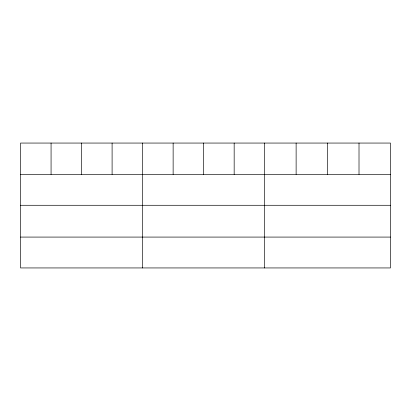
<?xml version="1.0" encoding="UTF-8"?>
<svg xmlns="http://www.w3.org/2000/svg" width="411" height="411" viewBox="0 0 411 411"><rect width="100%" height="100%" fill="white"/><g stroke="black" fill="none" stroke-linecap="round" stroke-linejoin="round"><path stroke-width="0.62" d="M390.45 205.284L390.45 143.059L20.55 143.059L20.55 267.941L390.45 267.941L390.45 205.284L20.55 205.284M20.55 174.423L390.45 174.423M20.55 237.08L390.45 237.08M359.009 143.059L359.009 174.423M327.567 143.059L327.567 174.423M296.125 143.059L296.125 174.423M264.684 143.059L264.684 267.941M234.167 143.059L234.167 174.423M203.65 143.059L203.65 174.423M173.134 143.059L173.134 174.423M142.617 143.059L142.617 267.941M112.1 143.059L112.1 174.423M81.584 143.059L81.584 174.423M51.067 143.059L51.067 174.423"/></g></svg>
